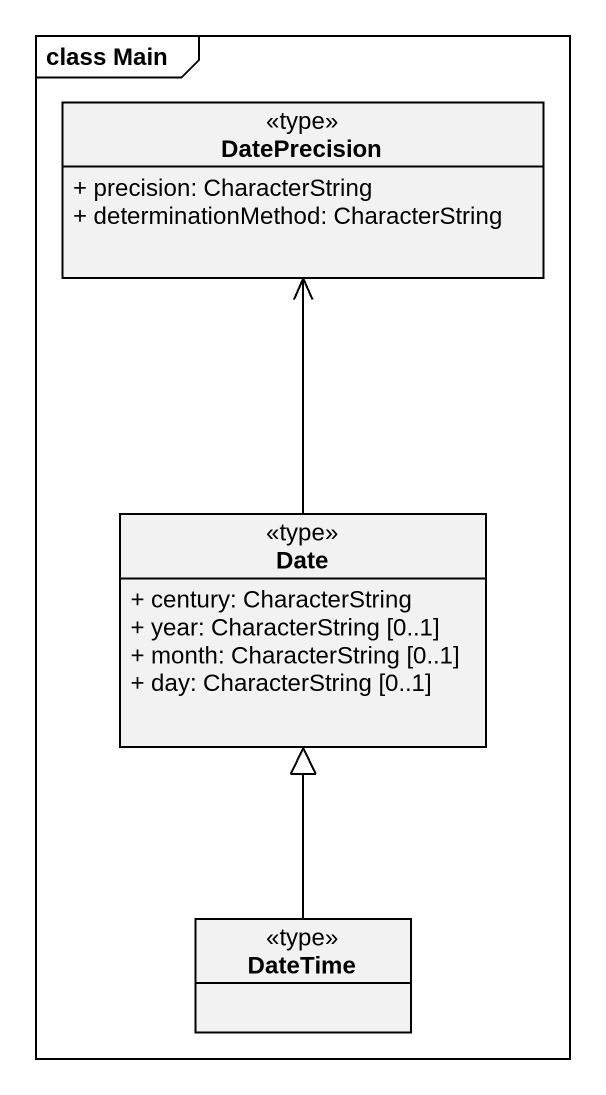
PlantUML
@startuml
mainframe class Main
hide circle
hide empty members
skinparam classAttributeIconSize 0
class DatePrecision <<type>> {
  + precision: CharacterString
  + determinationMethod: CharacterString
}
class Date <<type>> {
  + century: CharacterString
  + year: CharacterString [0..1]
  + month: CharacterString [0..1]
  + day: CharacterString [0..1]
}
class DateTime <<type>>
Date -up-> DatePrecision
DateTime -up-|> Date
@enduml
